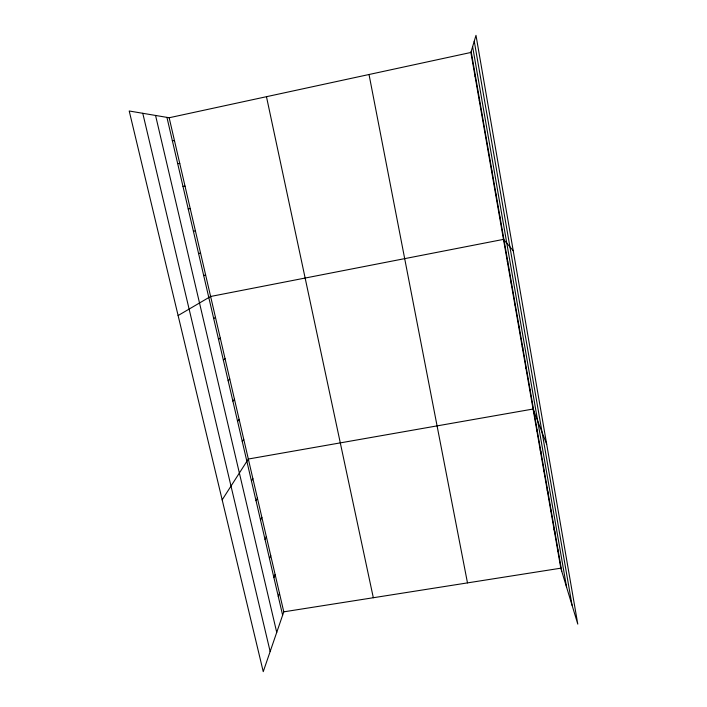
<?xml version="1.0" encoding="UTF-8"?>
<svg xmlns="http://www.w3.org/2000/svg" width="707" height="707" viewBox="0 0 707 707"><rect width="100%" height="100%" fill="white"/><g stroke="black" fill="none" stroke-linecap="round" stroke-linejoin="round"><path stroke-width="1.06" d="M470.889 52.468L475.988 35.35L577.787 624.113L560.81 568.189L470.889 52.468L169.159 117.751L129.213 110.999L263.243 671.65L283.781 611.838L169.159 117.751M278.275 596.478L279.468 593.235M273.892 577.61L275.12 574.499M269.473 558.601L270.746 555.622M475.086 76.55L475.404 75.808M265.028 539.441L266.327 536.595M260.538 520.131L261.882 517.427M256.014 500.68L257.401 498.108M251.462 481.078L252.885 478.648M222.175 499.858L248.334 459.029L533.06 409.035L546.679 444.226M479.249 100.421L479.602 99.89M242.245 441.407L243.747 439.259M237.579 421.337L239.125 419.339M232.877 401.108L234.468 399.261M228.14 380.72L229.775 379.032M223.368 360.172L225.047 358.635M218.551 339.457L220.275 338.079M213.7 318.583L215.467 317.355M178.111 315.534L210.624 296.472L503.481 239.381L513.22 250.702M203.731 275.668L205.587 274.776M198.605 253.627L200.514 252.903M193.435 231.392L195.397 230.844M188.23 208.972L190.236 208.609M283.781 611.838L560.81 568.189M182.972 186.365L185.04 186.18M177.678 163.564L179.79 163.564M172.331 140.569L174.496 140.755M491.524 170.794L491.966 170.864M495.536 193.851L496.022 194.107M499.522 216.713L500.035 217.155M507.281 261.201L507.856 262.005M511.055 282.835L511.656 283.816M514.793 304.302L515.421 305.451M518.505 325.582L519.159 326.908M522.19 346.704L522.871 348.189M525.84 367.649L526.547 369.293M529.463 388.426L530.197 390.229M536.622 429.485L537.408 431.597M540.166 449.767L540.97 452.038M543.674 469.899L544.505 472.311M547.156 489.863L548.013 492.426M550.603 509.676L551.487 512.389M554.032 529.331L554.942 532.185M557.434 548.835L558.362 551.831M142.779 113.297L270.154 651.527M155.558 115.453L276.729 632.394M166.94 117.38L282.632 615.196M266.468 96.7L373.323 597.724M369.027 74.509L467.486 582.895M472.621 46.653L566.625 587.349M471.171 51.523L561.765 571.318M474.247 41.183L572.06 605.245"/></g></svg>
